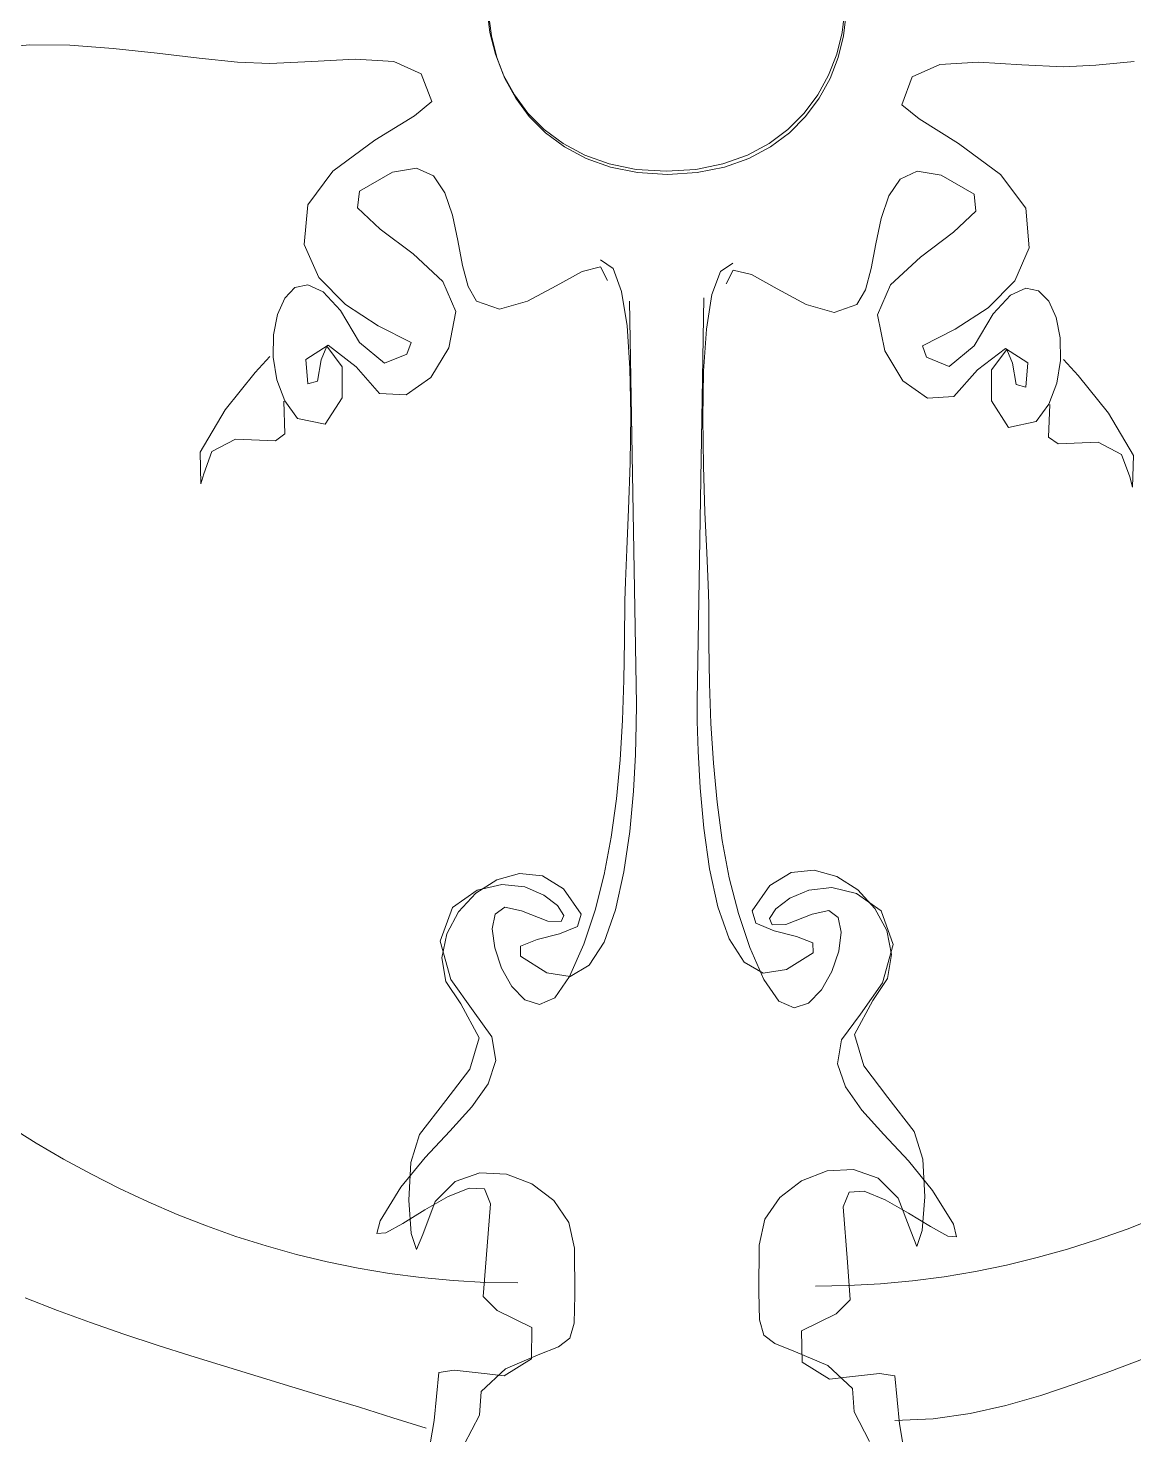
# Model space of a CAD drawing. Header units: centimetres. Extents: x -377343 to 693706, y 194584 to 813780.
# Drawn here: x 185119.74 to 185145.76, y 498796.2 to 498829.31 of the extents above; entities that cross this region are included whole.
import ezdxf

# ---------------------------------------------------------------- set-up
doc = ezdxf.new("R2010")
doc.units = ezdxf.units.CM
doc.layers.add('PIPA', color=11, linetype='Continuous')
doc.layers.add('TEXT', color=7, linetype='Continuous')

msp = doc.modelspace()

# ---------------------------------------------------------------- linework, layer by layer
at = {"layer": 'PIPA', "lineweight": 35, "extrusion": (0, 0.816497, 0.57735), "elevation": 193451.324}
msp.add_lwpolyline([(-421704.212, -325591.681), (-159560.265, -63447.734), (377343.333, -600351.331), (-158232.47, -1135927.133), (-693706.405, -600453.199), (-454216.825, -360963.619)], dxfattribs=at)
at = {"layer": 'TEXT', "color": 2, "linetype": 'Continuous', "lineweight": 13}
for p, q in [((185130.609, 498829.208), (185130.545, 498829.732)), ((185130.609, 498829.208), (185130.545, 498829.732)), ((185130.642, 498829.132), (185130.578, 498829.656)), ((185130.642, 498829.132), (185130.578, 498829.656)), ((185138.961, 498829.731), (185138.898, 498829.207)), ((185138.961, 498829.731), (185138.898, 498829.207)), ((185138.994, 498829.655), (185138.931, 498829.131)), ((185138.994, 498829.655), (185138.931, 498829.131)), ((185130.737, 498828.696), (185130.609, 498829.208)), ((185130.737, 498828.696), (185130.609, 498829.208)), ((185130.769, 498828.62), (185130.642, 498829.132)), ((185130.769, 498828.62), (185130.642, 498829.132)), ((185138.898, 498829.207), (185138.77, 498828.695)), ((185138.898, 498829.207), (185138.77, 498828.695)), ((185138.931, 498829.131), (185138.803, 498828.619)), ((185138.931, 498829.131), (185138.803, 498828.619)), ((185118.947, 498828.841), (185119.775, 498828.921)), ((185118.947, 498828.841), (185119.775, 498828.921)), ((185119.775, 498828.921), (185120.723, 498828.908)), ((185119.775, 498828.921), (185120.723, 498828.908)), ((185120.723, 498828.908), (185121.741, 498828.831)), ((185120.723, 498828.908), (185121.741, 498828.831)), ((185121.741, 498828.831), (185122.773, 498828.72)), ((185121.741, 498828.831), (185122.773, 498828.72)), ((185122.773, 498828.72), (185123.768, 498828.605)), ((185122.773, 498828.72), (185123.768, 498828.605)), ((185123.768, 498828.605), (185124.671, 498828.513)), ((185123.768, 498828.605), (185124.671, 498828.513)), ((185124.671, 498828.513), (185125.43, 498828.477)), ((185124.671, 498828.513), (185125.43, 498828.477)), ((185125.43, 498828.477), (185126.417, 498828.524)), ((185125.43, 498828.477), (185126.417, 498828.524)), ((185126.417, 498828.524), (185127.436, 498828.583)), ((185126.417, 498828.524), (185127.436, 498828.583)), ((185127.436, 498828.583), (185128.343, 498828.529)), ((185127.436, 498828.583), (185128.343, 498828.529)), ((185128.343, 498828.529), (185128.992, 498828.238)), ((185128.343, 498828.529), (185128.992, 498828.238)), ((185130.928, 498828.204), (185130.737, 498828.696)), ((185130.928, 498828.204), (185130.737, 498828.696)), ((185130.961, 498828.127), (185130.769, 498828.62)), ((185130.961, 498828.127), (185130.769, 498828.62)), ((185138.77, 498828.695), (185138.579, 498828.203)), ((185138.77, 498828.695), (185138.579, 498828.203)), ((185138.803, 498828.619), (185138.612, 498828.126)), ((185138.803, 498828.619), (185138.612, 498828.126)), ((185142.103, 498828.507), (185141.197, 498828.453)), ((185142.103, 498828.507), (185141.197, 498828.453)), ((185143.122, 498828.448), (185142.103, 498828.507)), ((185143.122, 498828.448), (185142.103, 498828.507)), ((185145.772, 498828.528), (185144.869, 498828.437)), ((185145.772, 498828.528), (185144.869, 498828.437)), ((185128.992, 498828.238), (185129.24, 498827.585)), ((185128.992, 498828.238), (185129.24, 498827.585)), ((185131.183, 498827.739), (185130.928, 498828.204)), ((185131.183, 498827.739), (185130.928, 498828.204)), ((185138.579, 498828.203), (185138.324, 498827.739)), ((185138.579, 498828.203), (185138.324, 498827.739)), ((185140.548, 498828.162), (185140.3, 498827.508)), ((185140.548, 498828.162), (185140.3, 498827.508)), ((185141.197, 498828.453), (185140.548, 498828.162)), ((185141.197, 498828.453), (185140.548, 498828.162)), ((185144.11, 498828.4), (185143.122, 498828.448)), ((185144.11, 498828.4), (185143.122, 498828.448)), ((185144.869, 498828.437), (185144.11, 498828.4)), ((185144.869, 498828.437), (185144.11, 498828.4)), ((185131.216, 498827.663), (185130.961, 498828.127)), ((185131.216, 498827.663), (185130.961, 498828.127)), ((185138.612, 498828.126), (185138.357, 498827.662)), ((185138.612, 498828.126), (185138.357, 498827.662)), ((185129.24, 498827.585), (185128.83, 498827.25)), ((185129.24, 498827.585), (185128.83, 498827.25)), ((185131.501, 498827.311), (185131.183, 498827.739)), ((185131.501, 498827.311), (185131.183, 498827.739)), ((185131.534, 498827.235), (185131.216, 498827.663)), ((185131.534, 498827.235), (185131.216, 498827.663)), ((185138.324, 498827.739), (185138.005, 498827.31)), ((185138.324, 498827.739), (185138.005, 498827.31)), ((185138.357, 498827.662), (185138.038, 498827.234)), ((185138.357, 498827.662), (185138.038, 498827.234)), ((185140.3, 498827.508), (185140.71, 498827.174)), ((185140.3, 498827.508), (185140.71, 498827.174)), ((185128.83, 498827.25), (185127.902, 498826.673)), ((185128.83, 498827.25), (185127.902, 498826.673)), ((185131.884, 498826.926), (185131.501, 498827.311)), ((185131.884, 498826.926), (185131.501, 498827.311)), ((185131.917, 498826.85), (185131.534, 498827.235)), ((185131.917, 498826.85), (185131.534, 498827.235)), ((185138.005, 498827.31), (185137.622, 498826.926)), ((185138.005, 498827.31), (185137.622, 498826.926)), ((185138.038, 498827.234), (185137.655, 498826.85)), ((185138.038, 498827.234), (185137.655, 498826.85)), ((185140.71, 498827.174), (185141.637, 498826.596)), ((185140.71, 498827.174), (185141.637, 498826.596)), ((185132.33, 498826.594), (185131.884, 498826.926)), ((185132.33, 498826.594), (185131.884, 498826.926)), ((185132.363, 498826.518), (185131.917, 498826.85)), ((185132.363, 498826.518), (185131.917, 498826.85)), ((185137.622, 498826.926), (185137.176, 498826.593)), ((185137.622, 498826.926), (185137.176, 498826.593)), ((185137.655, 498826.85), (185137.209, 498826.517)), ((185137.655, 498826.85), (185137.209, 498826.517)), ((185127.902, 498826.673), (185126.914, 498825.943)), ((185127.902, 498826.673), (185126.914, 498825.943)), ((185132.84, 498826.321), (185132.33, 498826.594)), ((185132.84, 498826.321), (185132.33, 498826.594)), ((185132.873, 498826.245), (185132.363, 498826.518)), ((185132.873, 498826.245), (185132.363, 498826.518)), ((185137.176, 498826.593), (185136.666, 498826.321)), ((185137.176, 498826.593), (185136.666, 498826.321)), ((185137.209, 498826.517), (185136.699, 498826.244)), ((185137.209, 498826.517), (185136.699, 498826.244)), ((185141.637, 498826.596), (185142.625, 498825.867)), ((185141.637, 498826.596), (185142.625, 498825.867)), ((185133.414, 498826.116), (185132.84, 498826.321)), ((185133.414, 498826.116), (185132.84, 498826.321)), ((185133.447, 498826.04), (185132.873, 498826.245)), ((185133.447, 498826.04), (185132.873, 498826.245)), ((185136.666, 498826.321), (185136.092, 498826.116)), ((185136.666, 498826.321), (185136.092, 498826.116)), ((185136.699, 498826.244), (185136.125, 498826.04)), ((185136.699, 498826.244), (185136.125, 498826.04)), ((185126.914, 498825.943), (185126.321, 498825.152)), ((185126.914, 498825.943), (185126.321, 498825.152)), ((185127.538, 498825.477), (185128.313, 498825.924)), ((185127.538, 498825.477), (185128.313, 498825.924)), ((185128.313, 498825.924), (185128.88, 498826.018)), ((185128.313, 498825.924), (185128.88, 498826.018)), ((185128.88, 498826.018), (185129.279, 498825.831)), ((185128.88, 498826.018), (185129.279, 498825.831)), ((185129.279, 498825.831), (185129.548, 498825.436)), ((185129.279, 498825.831), (185129.548, 498825.436)), ((185134.051, 498825.987), (185133.414, 498826.116)), ((185134.051, 498825.987), (185133.414, 498826.116)), ((185134.084, 498825.911), (185133.447, 498826.04)), ((185134.084, 498825.911), (185133.447, 498826.04)), ((185134.753, 498825.942), (185134.051, 498825.987)), ((185134.753, 498825.942), (185134.051, 498825.987)), ((185134.786, 498825.865), (185134.084, 498825.911)), ((185134.786, 498825.865), (185134.084, 498825.911)), ((185135.455, 498825.987), (185134.753, 498825.942)), ((185135.455, 498825.987), (185134.753, 498825.942)), ((185134.753, 498825.942), (185134.753, 498825.942)), ((185134.753, 498825.942), (185134.753, 498825.942)), ((185135.488, 498825.911), (185134.786, 498825.865)), ((185135.488, 498825.911), (185134.786, 498825.865)), ((185134.786, 498825.865), (185134.786, 498825.865)), ((185134.786, 498825.865), (185134.786, 498825.865)), ((185136.092, 498826.116), (185135.455, 498825.987)), ((185136.092, 498826.116), (185135.455, 498825.987)), ((185136.125, 498826.04), (185135.488, 498825.911)), ((185136.125, 498826.04), (185135.488, 498825.911)), ((185140.659, 498825.942), (185140.261, 498825.755)), ((185140.659, 498825.942), (185140.261, 498825.755)), ((185141.227, 498825.848), (185140.659, 498825.942)), ((185141.227, 498825.848), (185140.659, 498825.942)), ((185142.002, 498825.4), (185141.227, 498825.848)), ((185142.002, 498825.4), (185141.227, 498825.848)), ((185142.625, 498825.867), (185143.218, 498825.076)), ((185142.625, 498825.867), (185143.218, 498825.076)), ((185140.261, 498825.755), (185139.992, 498825.36)), ((185140.261, 498825.755), (185139.992, 498825.36)), ((185127.494, 498825.08), (185127.538, 498825.477)), ((185127.494, 498825.08), (185127.538, 498825.477)), ((185129.548, 498825.436), (185129.725, 498824.905)), ((185129.548, 498825.436), (185129.725, 498824.905)), ((185139.992, 498825.36), (185139.815, 498824.829)), ((185139.992, 498825.36), (185139.815, 498824.829)), ((185142.046, 498825.004), (185142.002, 498825.4)), ((185142.046, 498825.004), (185142.002, 498825.4)), ((185126.321, 498825.152), (185126.24, 498824.216)), ((185126.321, 498825.152), (185126.24, 498824.216)), ((185128.022, 498824.583), (185127.494, 498825.08)), ((185128.022, 498824.583), (185127.494, 498825.08)), ((185129.725, 498824.905), (185129.85, 498824.312)), ((185129.725, 498824.905), (185129.85, 498824.312)), ((185139.815, 498824.829), (185139.69, 498824.235)), ((185139.815, 498824.829), (185139.69, 498824.235)), ((185141.518, 498824.507), (185142.046, 498825.004)), ((185141.518, 498824.507), (185142.046, 498825.004)), ((185143.218, 498825.076), (185143.3, 498824.14)), ((185143.218, 498825.076), (185143.3, 498824.14)), ((185128.799, 498824), (185128.022, 498824.583)), ((185128.799, 498824), (185128.022, 498824.583)), ((185140.741, 498823.924), (185141.518, 498824.507)), ((185140.741, 498823.924), (185141.518, 498824.507)), ((185126.24, 498824.216), (185126.582, 498823.439)), ((185126.24, 498824.216), (185126.582, 498823.439)), ((185129.85, 498824.312), (185129.96, 498823.728)), ((185129.85, 498824.312), (185129.96, 498823.728)), ((185139.69, 498824.235), (185139.579, 498823.652)), ((185139.69, 498824.235), (185139.579, 498823.652)), ((185129.502, 498823.347), (185128.799, 498824)), ((185129.502, 498823.347), (185128.799, 498824)), ((185133.505, 498823.657), (185133.213, 498823.855)), ((185133.505, 498823.657), (185133.213, 498823.855)), ((185140.038, 498823.27), (185140.741, 498823.924)), ((185140.038, 498823.27), (185140.741, 498823.924)), ((185143.3, 498824.14), (185142.958, 498823.362)), ((185143.3, 498824.14), (185142.958, 498823.362)), ((185129.96, 498823.728), (185130.096, 498823.228)), ((185129.96, 498823.728), (185130.096, 498823.228)), ((185132.169, 498823.247), (185132.775, 498823.585)), ((185132.169, 498823.247), (185132.775, 498823.585)), ((185132.775, 498823.585), (185133.209, 498823.693)), ((185132.775, 498823.585), (185133.209, 498823.693)), ((185133.209, 498823.693), (185133.375, 498823.369)), ((185133.209, 498823.693), (185133.375, 498823.369)), ((185133.708, 498823.114), (185133.505, 498823.657)), ((185133.708, 498823.114), (185133.505, 498823.657)), ((185135.832, 498823.038), (185136.035, 498823.58)), ((185135.832, 498823.038), (185136.035, 498823.58)), ((185136.035, 498823.58), (185136.327, 498823.779)), ((185136.035, 498823.58), (185136.327, 498823.779)), ((185136.331, 498823.617), (185136.165, 498823.292)), ((185136.331, 498823.617), (185136.165, 498823.292)), ((185136.765, 498823.509), (185136.331, 498823.617)), ((185136.765, 498823.509), (185136.331, 498823.617)), ((185137.371, 498823.171), (185136.765, 498823.509)), ((185137.371, 498823.171), (185136.765, 498823.509)), ((185139.579, 498823.652), (185139.444, 498823.151)), ((185139.579, 498823.652), (185139.444, 498823.151)), ((185126.019, 498823.205), (185125.778, 498822.959)), ((185126.019, 498823.205), (185125.778, 498822.959)), ((185126.324, 498823.268), (185126.019, 498823.205)), ((185126.324, 498823.268), (185126.019, 498823.205)), ((185126.683, 498823.103), (185126.324, 498823.268)), ((185126.683, 498823.103), (185126.324, 498823.268)), ((185126.582, 498823.439), (185127.209, 498822.806)), ((185126.582, 498823.439), (185127.209, 498822.806)), ((185129.808, 498822.639), (185129.502, 498823.347)), ((185129.808, 498822.639), (185129.502, 498823.347)), ((185130.096, 498823.228), (185130.294, 498822.882)), ((185130.096, 498823.228), (185130.294, 498822.882)), ((185131.489, 498822.882), (185132.169, 498823.247)), ((185131.489, 498822.882), (185132.169, 498823.247)), ((185138.05, 498822.806), (185137.371, 498823.171)), ((185138.05, 498822.806), (185137.371, 498823.171)), ((185139.732, 498822.563), (185140.038, 498823.27)), ((185139.732, 498822.563), (185140.038, 498823.27)), ((185142.958, 498823.362), (185142.331, 498822.729)), ((185142.958, 498823.362), (185142.331, 498822.729)), ((185142.856, 498823.026), (185143.216, 498823.192)), ((185142.856, 498823.026), (185143.216, 498823.192)), ((185143.216, 498823.192), (185143.52, 498823.129)), ((185143.216, 498823.192), (185143.52, 498823.129)), ((185125.778, 498822.959), (185125.607, 498822.574)), ((185125.778, 498822.959), (185125.607, 498822.574)), ((185127.091, 498822.665), (185126.683, 498823.103)), ((185127.091, 498822.665), (185126.683, 498823.103)), ((185130.294, 498822.882), (185130.832, 498822.693)), ((185130.294, 498822.882), (185130.832, 498822.693)), ((185130.832, 498822.693), (185131.489, 498822.882)), ((185130.832, 498822.693), (185131.489, 498822.882)), ((185133.836, 498822.305), (185133.708, 498823.114)), ((185133.836, 498822.305), (185133.708, 498823.114)), ((185133.895, 498822.887), (185134.057, 498813.401)), ((185133.895, 498822.887), (185134.057, 498813.401)), ((185135.645, 498822.963), (185135.483, 498813.477)), ((185135.645, 498822.963), (185135.483, 498813.477)), ((185135.704, 498822.229), (185135.832, 498823.038)), ((185135.704, 498822.229), (185135.832, 498823.038)), ((185139.444, 498823.151), (185139.246, 498822.806)), ((185139.444, 498823.151), (185139.246, 498822.806)), ((185142.449, 498822.588), (185142.856, 498823.026)), ((185142.449, 498822.588), (185142.856, 498823.026)), ((185143.52, 498823.129), (185143.762, 498822.883)), ((185143.52, 498823.129), (185143.762, 498822.883)), ((185143.762, 498822.883), (185143.933, 498822.498)), ((185143.762, 498822.883), (185143.933, 498822.498)), ((185125.607, 498822.574), (185125.514, 498822.094)), ((185125.607, 498822.574), (185125.514, 498822.094)), ((185127.538, 498821.909), (185127.091, 498822.665)), ((185127.538, 498821.909), (185127.091, 498822.665)), ((185127.209, 498822.806), (185127.979, 498822.301)), ((185127.209, 498822.806), (185127.979, 498822.301)), ((185129.641, 498821.788), (185129.808, 498822.639)), ((185129.641, 498821.788), (185129.808, 498822.639)), ((185138.708, 498822.617), (185138.05, 498822.806)), ((185138.708, 498822.617), (185138.05, 498822.806)), ((185139.246, 498822.806), (185138.708, 498822.617)), ((185139.246, 498822.806), (185138.708, 498822.617)), ((185139.899, 498821.712), (185139.732, 498822.563)), ((185139.899, 498821.712), (185139.732, 498822.563)), ((185142.331, 498822.729), (185141.56, 498822.225)), ((185142.331, 498822.729), (185141.56, 498822.225)), ((185142.002, 498821.833), (185142.449, 498822.588)), ((185142.002, 498821.833), (185142.449, 498822.588)), ((185127.979, 498822.301), (185128.754, 498821.909)), ((185127.979, 498822.301), (185128.754, 498821.909)), ((185133.903, 498821.31), (185133.836, 498822.305)), ((185133.903, 498821.31), (185133.836, 498822.305)), ((185135.637, 498821.234), (185135.704, 498822.229)), ((185135.637, 498821.234), (185135.704, 498822.229)), ((185141.56, 498822.225), (185140.786, 498821.833)), ((185141.56, 498822.225), (185140.786, 498821.833)), ((185143.933, 498822.498), (185144.026, 498822.018)), ((185143.933, 498822.498), (185144.026, 498822.018)), ((185125.514, 498822.094), (185125.507, 498821.565)), ((185125.514, 498822.094), (185125.507, 498821.565)), ((185126.273, 498821.51), (185126.802, 498821.849)), ((185126.273, 498821.51), (185126.802, 498821.849)), ((185126.802, 498821.849), (185127.457, 498821.342)), ((185126.802, 498821.849), (185127.457, 498821.342)), ((185128.123, 498821.423), (185127.538, 498821.909)), ((185128.123, 498821.423), (185127.538, 498821.909)), ((185128.754, 498821.909), (185128.655, 498821.639)), ((185128.754, 498821.909), (185128.655, 498821.639)), ((185144.026, 498822.018), (185144.033, 498821.489)), ((185144.026, 498822.018), (185144.033, 498821.489)), ((185125.43, 498821.585), (185125.085, 498821.208)), ((185125.43, 498821.585), (185125.085, 498821.208)), ((185125.507, 498821.565), (185125.594, 498821.031)), ((185125.507, 498821.565), (185125.594, 498821.031)), ((185126.766, 498821.826), (185126.636, 498821.504)), ((185126.766, 498821.826), (185126.636, 498821.504)), ((185127.132, 498821.342), (185126.766, 498821.826)), ((185127.132, 498821.342), (185126.766, 498821.826)), ((185128.655, 498821.639), (185128.123, 498821.423)), ((185128.655, 498821.639), (185128.123, 498821.423)), ((185129.214, 498821.085), (185129.641, 498821.788)), ((185129.214, 498821.085), (185129.641, 498821.788)), ((185140.326, 498821.009), (185139.899, 498821.712)), ((185140.326, 498821.009), (185139.899, 498821.712)), ((185140.786, 498821.833), (185140.885, 498821.563)), ((185140.786, 498821.833), (185140.885, 498821.563)), ((185140.885, 498821.563), (185141.417, 498821.347)), ((185140.885, 498821.563), (185141.417, 498821.347)), ((185141.417, 498821.347), (185142.002, 498821.833)), ((185141.417, 498821.347), (185142.002, 498821.833)), ((185142.738, 498821.773), (185142.083, 498821.266)), ((185142.738, 498821.773), (185142.083, 498821.266)), ((185142.408, 498821.266), (185142.774, 498821.749)), ((185142.408, 498821.266), (185142.774, 498821.749)), ((185143.266, 498821.434), (185142.738, 498821.773)), ((185143.266, 498821.434), (185142.738, 498821.773)), ((185142.774, 498821.749), (185142.904, 498821.428)), ((185142.774, 498821.749), (185142.904, 498821.428)), ((185125.085, 498821.208), (185124.376, 498820.328)), ((185125.085, 498821.208), (185124.376, 498820.328)), ((185126.321, 498820.936), (185126.273, 498821.51)), ((185126.321, 498820.936), (185126.273, 498821.51)), ((185126.636, 498821.504), (185126.551, 498821)), ((185126.636, 498821.504), (185126.551, 498821)), ((185127.129, 498820.612), (185127.132, 498821.342)), ((185127.129, 498820.612), (185127.132, 498821.342)), ((185127.457, 498821.342), (185128.012, 498820.714)), ((185127.457, 498821.342), (185128.012, 498820.714)), ((185133.922, 498820.207), (185133.903, 498821.31)), ((185133.922, 498820.207), (185133.903, 498821.31)), ((185135.617, 498820.13), (185135.637, 498821.234)), ((185135.617, 498820.13), (185135.637, 498821.234)), ((185142.083, 498821.266), (185141.527, 498820.638)), ((185142.083, 498821.266), (185141.527, 498820.638)), ((185142.411, 498820.536), (185142.408, 498821.266)), ((185142.411, 498820.536), (185142.408, 498821.266)), ((185142.904, 498821.428), (185142.989, 498820.923)), ((185142.904, 498821.428), (185142.989, 498820.923)), ((185143.218, 498820.86), (185143.266, 498821.434)), ((185143.218, 498820.86), (185143.266, 498821.434)), ((185144.033, 498821.489), (185143.946, 498820.955)), ((185144.033, 498821.489), (185143.946, 498820.955)), ((185144.11, 498821.509), (185144.455, 498821.131)), ((185144.11, 498821.509), (185144.455, 498821.131)), ((185125.594, 498821.031), (185125.781, 498820.536)), ((185125.594, 498821.031), (185125.781, 498820.536)), ((185126.551, 498821), (185126.321, 498820.936)), ((185126.551, 498821), (185126.321, 498820.936)), ((185128.634, 498820.678), (185129.214, 498821.085)), ((185128.634, 498820.678), (185129.214, 498821.085)), ((185140.905, 498820.601), (185140.326, 498821.009)), ((185140.905, 498820.601), (185140.326, 498821.009)), ((185142.989, 498820.923), (185143.218, 498820.86)), ((185142.989, 498820.923), (185143.218, 498820.86)), ((185143.946, 498820.955), (185143.758, 498820.46)), ((185143.946, 498820.955), (185143.758, 498820.46)), ((185144.455, 498821.131), (185145.164, 498820.252)), ((185144.455, 498821.131), (185145.164, 498820.252)), ((185125.784, 498819.759), (185125.754, 498820.531)), ((185125.784, 498819.759), (185125.754, 498820.531)), ((185125.781, 498820.536), (185126.078, 498820.126)), ((185125.781, 498820.536), (185126.078, 498820.126)), ((185126.73, 498819.991), (185127.129, 498820.612)), ((185126.73, 498819.991), (185127.129, 498820.612)), ((185128.012, 498820.714), (185128.634, 498820.678)), ((185128.012, 498820.714), (185128.634, 498820.678)), ((185141.527, 498820.638), (185140.905, 498820.601)), ((185141.527, 498820.638), (185140.905, 498820.601)), ((185142.81, 498819.914), (185142.411, 498820.536)), ((185142.81, 498819.914), (185142.411, 498820.536)), ((185124.376, 498820.328), (185123.788, 498819.328)), ((185124.376, 498820.328), (185123.788, 498819.328)), ((185133.908, 498819.074), (185133.922, 498820.207)), ((185133.908, 498819.074), (185133.922, 498820.207)), ((185143.758, 498820.46), (185143.462, 498820.049)), ((185143.758, 498820.46), (185143.462, 498820.049)), ((185143.756, 498819.683), (185143.786, 498820.455)), ((185143.756, 498819.683), (185143.786, 498820.455)), ((185145.164, 498820.252), (185145.752, 498819.251)), ((185145.164, 498820.252), (185145.752, 498819.251)), ((185126.078, 498820.126), (185126.73, 498819.991)), ((185126.078, 498820.126), (185126.73, 498819.991)), ((185135.632, 498818.998), (185135.617, 498820.13)), ((185135.632, 498818.998), (185135.617, 498820.13)), ((185143.462, 498820.049), (185142.81, 498819.914)), ((185143.462, 498820.049), (185142.81, 498819.914)), ((185124.066, 498819.348), (185124.619, 498819.639)), ((185124.066, 498819.348), (185124.619, 498819.639)), ((185124.619, 498819.639), (185125.562, 498819.6)), ((185124.619, 498819.639), (185125.562, 498819.6)), ((185125.562, 498819.6), (185125.784, 498819.759)), ((185125.562, 498819.6), (185125.784, 498819.759)), ((185143.978, 498819.524), (185143.756, 498819.683)), ((185143.978, 498819.524), (185143.756, 498819.683)), ((185144.921, 498819.563), (185143.978, 498819.524)), ((185144.921, 498819.563), (185143.978, 498819.524)), ((185145.473, 498819.272), (185144.921, 498819.563)), ((185145.473, 498819.272), (185144.921, 498819.563)), ((185123.788, 498819.328), (185123.808, 498818.585)), ((185123.788, 498819.328), (185123.808, 498818.585)), ((185123.874, 498818.823), (185124.066, 498819.348)), ((185123.874, 498818.823), (185124.066, 498819.348)), ((185145.666, 498818.746), (185145.473, 498819.272)), ((185145.666, 498818.746), (185145.473, 498819.272)), ((185145.752, 498819.251), (185145.732, 498818.509)), ((185145.752, 498819.251), (185145.732, 498818.509)), ((185133.872, 498817.991), (185133.908, 498819.074)), ((185133.872, 498817.991), (185133.908, 498819.074)), ((185135.667, 498817.915), (185135.632, 498818.998)), ((185135.667, 498817.915), (185135.632, 498818.998)), ((185123.808, 498818.585), (185123.874, 498818.823)), ((185123.808, 498818.585), (185123.874, 498818.823)), ((185145.732, 498818.509), (185145.666, 498818.746)), ((185145.732, 498818.509), (185145.666, 498818.746)), ((185133.83, 498817.037), (185133.872, 498817.991)), ((185133.83, 498817.037), (185133.872, 498817.991)), ((185135.709, 498816.961), (185135.667, 498817.915)), ((185135.709, 498816.961), (185135.667, 498817.915)), ((185133.795, 498816.29), (185133.83, 498817.037)), ((185133.795, 498816.29), (185133.83, 498817.037)), ((185135.745, 498816.213), (185135.709, 498816.961)), ((185135.745, 498816.213), (185135.709, 498816.961)), ((185133.781, 498815.829), (185133.795, 498816.29)), ((185133.781, 498815.829), (185133.795, 498816.29)), ((185135.759, 498815.752), (185135.745, 498816.213)), ((185135.759, 498815.752), (185135.745, 498816.213)), ((185133.777, 498814.898), (185133.781, 498815.829)), ((185133.777, 498814.898), (185133.781, 498815.829)), ((185135.763, 498814.822), (185135.759, 498815.752)), ((185135.763, 498814.822), (185135.759, 498815.752)), ((185133.762, 498813.96), (185133.777, 498814.898)), ((185133.762, 498813.96), (185133.777, 498814.898)), ((185135.777, 498813.884), (185135.763, 498814.822)), ((185135.777, 498813.884), (185135.763, 498814.822)), ((185133.73, 498813.021), (185133.762, 498813.96)), ((185133.73, 498813.021), (185133.762, 498813.96)), ((185135.81, 498812.945), (185135.777, 498813.884)), ((185135.81, 498812.945), (185135.777, 498813.884)), ((185134.057, 498813.401), (185134.052, 498812.922)), ((185134.057, 498813.401), (185134.052, 498812.922)), ((185135.483, 498813.477), (185135.487, 498812.998)), ((185135.483, 498813.477), (185135.487, 498812.998)), ((185133.674, 498812.087), (185133.73, 498813.021)), ((185133.674, 498812.087), (185133.73, 498813.021)), ((185134.052, 498812.922), (185134.032, 498812.214)), ((185134.052, 498812.922), (185134.032, 498812.214)), ((185135.487, 498812.998), (185135.508, 498812.291)), ((185135.487, 498812.998), (185135.508, 498812.291)), ((185135.866, 498812.011), (185135.81, 498812.945)), ((185135.866, 498812.011), (185135.81, 498812.945)), ((185135.508, 498812.291), (185135.555, 498811.427)), ((185135.508, 498812.291), (185135.555, 498811.427)), ((185133.588, 498811.167), (185133.674, 498812.087)), ((185133.588, 498811.167), (185133.674, 498812.087)), ((185134.032, 498812.214), (185133.984, 498811.351)), ((185134.032, 498812.214), (185133.984, 498811.351)), ((185135.952, 498811.09), (185135.866, 498812.011)), ((185135.952, 498811.09), (185135.866, 498812.011)), ((185133.984, 498811.351), (185133.898, 498810.405)), ((185133.984, 498811.351), (185133.898, 498810.405)), ((185135.555, 498811.427), (185135.641, 498810.481)), ((185135.555, 498811.427), (185135.641, 498810.481)), ((185133.465, 498810.266), (185133.588, 498811.167)), ((185133.465, 498810.266), (185133.588, 498811.167)), ((185136.075, 498810.189), (185135.952, 498811.09)), ((185136.075, 498810.189), (185135.952, 498811.09)), ((185133.3, 498809.391), (185133.465, 498810.266)), ((185133.3, 498809.391), (185133.465, 498810.266)), ((185133.898, 498810.405), (185133.763, 498809.449)), ((185133.898, 498810.405), (185133.763, 498809.449)), ((185135.641, 498810.481), (185135.777, 498809.525)), ((185135.641, 498810.481), (185135.777, 498809.525)), ((185136.24, 498809.314), (185136.075, 498810.189)), ((185136.24, 498809.314), (185136.075, 498810.189)), ((185130.768, 498809.266), (185130.276, 498808.952)), ((185130.768, 498809.266), (185130.276, 498808.952)), ((185131.304, 498809.415), (185130.768, 498809.266)), ((185131.304, 498809.415), (185130.768, 498809.266)), ((185131.842, 498809.357), (185131.304, 498809.415)), ((185131.842, 498809.357), (185131.304, 498809.415)), ((185132.341, 498809.051), (185131.842, 498809.357)), ((185132.341, 498809.051), (185131.842, 498809.357)), ((185133.085, 498808.549), (185133.3, 498809.391)), ((185133.085, 498808.549), (185133.3, 498809.391)), ((185133.763, 498809.449), (185133.566, 498808.556)), ((185133.763, 498809.449), (185133.566, 498808.556)), ((185135.777, 498809.525), (185135.973, 498808.632)), ((185135.777, 498809.525), (185135.973, 498808.632)), ((185136.455, 498808.472), (185136.24, 498809.314)), ((185136.455, 498808.472), (185136.24, 498809.314)), ((185137.199, 498809.127), (185137.698, 498809.433)), ((185137.199, 498809.127), (185137.698, 498809.433)), ((185137.698, 498809.433), (185138.236, 498809.491)), ((185137.698, 498809.433), (185138.236, 498809.491)), ((185138.236, 498809.491), (185138.772, 498809.343)), ((185138.236, 498809.491), (185138.772, 498809.343)), ((185138.772, 498809.343), (185139.263, 498809.028)), ((185138.772, 498809.343), (185139.263, 498809.028)), ((185129.727, 498808.613), (185130.308, 498809.021)), ((185129.727, 498808.613), (185130.308, 498809.021)), ((185130.276, 498808.952), (185129.87, 498808.514)), ((185130.276, 498808.952), (185129.87, 498808.514)), ((185130.308, 498809.021), (185130.889, 498809.158)), ((185130.308, 498809.021), (185130.889, 498809.158)), ((185130.889, 498809.158), (185131.426, 498809.096)), ((185130.889, 498809.158), (185131.426, 498809.096)), ((185131.426, 498809.096), (185131.878, 498808.906)), ((185131.426, 498809.096), (185131.878, 498808.906)), ((185132.759, 498808.455), (185132.341, 498809.051)), ((185132.759, 498808.455), (185132.341, 498809.051)), ((185136.78, 498808.532), (185137.199, 498809.127)), ((185136.78, 498808.532), (185137.199, 498809.127)), ((185138.114, 498809.02), (185137.662, 498808.83)), ((185138.114, 498809.02), (185137.662, 498808.83)), ((185138.651, 498809.082), (185138.114, 498809.02)), ((185138.651, 498809.082), (185138.114, 498809.02)), ((185139.232, 498808.945), (185138.651, 498809.082)), ((185139.232, 498808.945), (185138.651, 498809.082)), ((185139.813, 498808.537), (185139.232, 498808.945)), ((185139.813, 498808.537), (185139.232, 498808.945)), ((185139.263, 498809.028), (185139.67, 498808.59)), ((185139.263, 498809.028), (185139.67, 498808.59)), ((185129.438, 498807.82), (185129.727, 498808.613)), ((185129.438, 498807.82), (185129.727, 498808.613)), ((185130.955, 498808.622), (185130.735, 498808.457)), ((185130.955, 498808.622), (185130.735, 498808.457)), ((185131.348, 498808.532), (185130.955, 498808.622)), ((185131.348, 498808.532), (185130.955, 498808.622)), ((185131.878, 498808.906), (185132.2, 498808.659)), ((185131.878, 498808.906), (185132.2, 498808.659)), ((185132.2, 498808.659), (185132.351, 498808.427)), ((185132.2, 498808.659), (185132.351, 498808.427)), ((185135.973, 498808.632), (185136.242, 498807.876)), ((185135.973, 498808.632), (185136.242, 498807.876)), ((185137.662, 498808.83), (185137.34, 498808.583)), ((185137.662, 498808.83), (185137.34, 498808.583)), ((185129.87, 498808.514), (185129.59, 498807.993)), ((185129.87, 498808.514), (185129.59, 498807.993)), ((185130.735, 498808.457), (185130.664, 498808.112)), ((185130.735, 498808.457), (185130.664, 498808.112)), ((185131.968, 498808.292), (185131.348, 498808.532)), ((185131.968, 498808.292), (185131.348, 498808.532)), ((185132.288, 498808.28), (185131.968, 498808.292)), ((185132.288, 498808.28), (185131.968, 498808.292)), ((185132.351, 498808.427), (185132.288, 498808.28)), ((185132.351, 498808.427), (185132.288, 498808.28)), ((185132.671, 498808.168), (185132.759, 498808.455)), ((185132.671, 498808.168), (185132.759, 498808.455)), ((185132.815, 498807.747), (185133.085, 498808.549)), ((185132.815, 498807.747), (185133.085, 498808.549)), ((185133.566, 498808.556), (185133.298, 498807.8)), ((185133.566, 498808.556), (185133.298, 498807.8)), ((185136.725, 498807.67), (185136.455, 498808.472)), ((185136.725, 498807.67), (185136.455, 498808.472)), ((185136.869, 498808.244), (185136.78, 498808.532)), ((185136.869, 498808.244), (185136.78, 498808.532)), ((185137.34, 498808.583), (185137.189, 498808.35)), ((185137.34, 498808.583), (185137.189, 498808.35)), ((185137.189, 498808.35), (185137.252, 498808.204)), ((185137.189, 498808.35), (185137.252, 498808.204)), ((185137.572, 498808.215), (185138.192, 498808.455)), ((185137.572, 498808.215), (185138.192, 498808.455)), ((185138.192, 498808.455), (185138.584, 498808.546)), ((185138.192, 498808.455), (185138.584, 498808.546)), ((185138.584, 498808.546), (185138.805, 498808.381)), ((185138.584, 498808.546), (185138.805, 498808.381)), ((185138.805, 498808.381), (185138.876, 498808.036)), ((185138.805, 498808.381), (185138.876, 498808.036)), ((185139.67, 498808.59), (185139.95, 498808.069)), ((185139.67, 498808.59), (185139.95, 498808.069)), ((185140.101, 498807.744), (185139.813, 498808.537)), ((185140.101, 498807.744), (185139.813, 498808.537)), ((185129.59, 498807.993), (185129.477, 498807.431)), ((185129.59, 498807.993), (185129.477, 498807.431)), ((185130.664, 498808.112), (185130.72, 498807.663)), ((185130.664, 498808.112), (185130.72, 498807.663)), ((185131.716, 498807.858), (185132.243, 498807.99)), ((185131.716, 498807.858), (185132.243, 498807.99)), ((185132.243, 498807.99), (185132.671, 498808.168)), ((185132.243, 498807.99), (185132.671, 498808.168)), ((185137.297, 498808.066), (185136.869, 498808.244)), ((185137.297, 498808.066), (185136.869, 498808.244)), ((185137.252, 498808.204), (185137.572, 498808.215)), ((185137.252, 498808.204), (185137.572, 498808.215)), ((185137.824, 498807.934), (185137.297, 498808.066)), ((185137.824, 498807.934), (185137.297, 498808.066)), ((185138.876, 498808.036), (185138.819, 498807.586)), ((185138.876, 498808.036), (185138.819, 498807.586)), ((185139.95, 498808.069), (185140.062, 498807.507)), ((185139.95, 498808.069), (185140.062, 498807.507)), ((185129.691, 498806.919), (185129.438, 498807.82)), ((185129.691, 498806.919), (185129.438, 498807.82)), ((185130.72, 498807.663), (185130.882, 498807.184)), ((185130.72, 498807.663), (185130.882, 498807.184)), ((185131.327, 498807.466), (185131.33, 498807.705)), ((185131.327, 498807.466), (185131.33, 498807.705)), ((185131.33, 498807.705), (185131.716, 498807.858)), ((185131.33, 498807.705), (185131.716, 498807.858)), ((185132.483, 498806.991), (185132.815, 498807.747)), ((185132.483, 498806.991), (185132.815, 498807.747)), ((185133.298, 498807.8), (185132.946, 498807.252)), ((185133.298, 498807.8), (185132.946, 498807.252)), ((185136.242, 498807.876), (185136.594, 498807.329)), ((185136.242, 498807.876), (185136.594, 498807.329)), ((185137.057, 498806.915), (185136.725, 498807.67)), ((185137.057, 498806.915), (185136.725, 498807.67)), ((185138.21, 498807.781), (185137.824, 498807.934)), ((185138.21, 498807.781), (185137.824, 498807.934)), ((185138.212, 498807.543), (185138.21, 498807.781)), ((185138.212, 498807.543), (185138.21, 498807.781)), ((185139.849, 498806.843), (185140.101, 498807.744)), ((185139.849, 498806.843), (185140.101, 498807.744)), ((185129.477, 498807.431), (185129.574, 498806.868)), ((185129.477, 498807.431), (185129.574, 498806.868)), ((185131.949, 498807.077), (185131.327, 498807.466)), ((185131.949, 498807.077), (185131.327, 498807.466)), ((185136.594, 498807.329), (185137.04, 498807.064)), ((185136.594, 498807.329), (185137.04, 498807.064)), ((185137.591, 498807.153), (185138.212, 498807.543)), ((185137.591, 498807.153), (185138.212, 498807.543)), ((185138.819, 498807.586), (185138.658, 498807.108)), ((185138.819, 498807.586), (185138.658, 498807.108)), ((185140.062, 498807.507), (185139.965, 498806.945)), ((185140.062, 498807.507), (185139.965, 498806.945)), ((185130.882, 498807.184), (185131.126, 498806.751)), ((185130.882, 498807.184), (185131.126, 498806.751)), ((185132.5, 498806.987), (185131.949, 498807.077)), ((185132.5, 498806.987), (185131.949, 498807.077)), ((185132.132, 498806.485), (185132.483, 498806.991)), ((185132.132, 498806.485), (185132.483, 498806.991)), ((185132.946, 498807.252), (185132.5, 498806.987)), ((185132.946, 498807.252), (185132.5, 498806.987)), ((185137.04, 498807.064), (185137.591, 498807.153)), ((185137.04, 498807.064), (185137.591, 498807.153)), ((185138.658, 498807.108), (185138.413, 498806.675)), ((185138.658, 498807.108), (185138.413, 498806.675)), ((185129.574, 498806.868), (185129.922, 498806.347)), ((185129.574, 498806.868), (185129.922, 498806.347)), ((185130.213, 498806.181), (185129.691, 498806.919)), ((185130.213, 498806.181), (185129.691, 498806.919)), ((185131.126, 498806.751), (185131.431, 498806.44)), ((185131.126, 498806.751), (185131.431, 498806.44)), ((185137.408, 498806.409), (185137.057, 498806.915)), ((185137.408, 498806.409), (185137.057, 498806.915)), ((185138.413, 498806.675), (185138.109, 498806.364)), ((185138.413, 498806.675), (185138.109, 498806.364)), ((185139.327, 498806.104), (185139.849, 498806.843)), ((185139.327, 498806.104), (185139.849, 498806.843)), ((185139.965, 498806.945), (185139.618, 498806.424)), ((185139.965, 498806.945), (185139.618, 498806.424)), ((185129.922, 498806.347), (185130.351, 498805.547)), ((185129.922, 498806.347), (185130.351, 498805.547)), ((185131.431, 498806.44), (185131.774, 498806.327)), ((185131.431, 498806.44), (185131.774, 498806.327)), ((185131.774, 498806.327), (185132.132, 498806.485)), ((185131.774, 498806.327), (185132.132, 498806.485)), ((185137.766, 498806.25), (185137.408, 498806.409)), ((185137.766, 498806.25), (185137.408, 498806.409)), ((185138.109, 498806.364), (185137.766, 498806.25)), ((185138.109, 498806.364), (185137.766, 498806.25)), ((185139.618, 498806.424), (185139.189, 498805.623)), ((185139.618, 498806.424), (185139.189, 498805.623)), ((185130.654, 498805.572), (185130.213, 498806.181)), ((185130.654, 498805.572), (185130.213, 498806.181)), ((185138.885, 498805.496), (185139.327, 498806.104)), ((185138.885, 498805.496), (185139.327, 498806.104)), ((185139.189, 498805.623), (185139.405, 498804.883)), ((185139.189, 498805.623), (185139.405, 498804.883)), ((185130.351, 498805.547), (185130.135, 498804.807)), ((185130.351, 498805.547), (185130.135, 498804.807)), ((185130.749, 498805.009), (185130.654, 498805.572)), ((185130.749, 498805.009), (185130.654, 498805.572)), ((185138.791, 498804.932), (185138.885, 498805.496)), ((185138.791, 498804.932), (185138.885, 498805.496)), ((185130.568, 498804.466), (185130.749, 498805.009)), ((185130.568, 498804.466), (185130.749, 498805.009)), ((185130.135, 498804.807), (185129.568, 498804.067)), ((185130.135, 498804.807), (185129.568, 498804.067)), ((185138.972, 498804.39), (185138.791, 498804.932)), ((185138.972, 498804.39), (185138.791, 498804.932)), ((185139.405, 498804.883), (185139.971, 498804.144)), ((185139.405, 498804.883), (185139.971, 498804.144)), ((185130.183, 498803.921), (185130.568, 498804.466)), ((185130.183, 498803.921), (185130.568, 498804.466)), ((185139.357, 498803.844), (185138.972, 498804.39)), ((185139.357, 498803.844), (185138.972, 498804.39)), ((185129.568, 498804.067), (185128.949, 498803.267)), ((185129.568, 498804.067), (185128.949, 498803.267)), ((185139.971, 498804.144), (185140.591, 498803.343)), ((185139.971, 498804.144), (185140.591, 498803.343)), ((185129.664, 498803.348), (185130.183, 498803.921)), ((185129.664, 498803.348), (185130.183, 498803.921)), ((185139.875, 498803.272), (185139.357, 498803.844)), ((185139.875, 498803.272), (185139.357, 498803.844)), ((185119.297, 498803.463), (185119.931, 498803.067)), ((185119.297, 498803.463), (185119.931, 498803.067)), ((185129.084, 498802.726), (185129.664, 498803.348)), ((185129.084, 498802.726), (185129.664, 498803.348)), ((185140.591, 498803.343), (185140.793, 498802.686)), ((185140.591, 498803.343), (185140.793, 498802.686)), ((185119.931, 498803.067), (185120.575, 498802.69)), ((185119.931, 498803.067), (185120.575, 498802.69)), ((185128.949, 498803.267), (185128.747, 498802.61)), ((185128.949, 498803.267), (185128.747, 498802.61)), ((185140.455, 498802.65), (185139.875, 498803.272)), ((185140.455, 498802.65), (185139.875, 498803.272)), ((185120.575, 498802.69), (185121.229, 498802.333)), ((185120.575, 498802.69), (185121.229, 498802.333)), ((185128.514, 498802.029), (185129.084, 498802.726)), ((185128.514, 498802.029), (185129.084, 498802.726)), ((185141.026, 498801.953), (185140.455, 498802.65)), ((185141.026, 498801.953), (185140.455, 498802.65)), ((185140.793, 498802.686), (185140.843, 498801.803)), ((185140.793, 498802.686), (185140.843, 498801.803)), ((185121.229, 498802.333), (185121.892, 498801.997)), ((185121.229, 498802.333), (185121.892, 498801.997)), ((185128.747, 498802.61), (185128.697, 498801.727)), ((185128.747, 498802.61), (185128.697, 498801.727)), ((185129.793, 498802.164), (185130.372, 498802.366)), ((185129.793, 498802.164), (185130.372, 498802.366)), ((185130.372, 498802.366), (185130.996, 498802.334)), ((185130.372, 498802.366), (185130.996, 498802.334)), ((185130.996, 498802.334), (185131.597, 498802.105)), ((185130.996, 498802.334), (185131.597, 498802.105)), ((185138.544, 498802.411), (185137.943, 498802.181)), ((185138.544, 498802.411), (185137.943, 498802.181)), ((185139.167, 498802.443), (185138.544, 498802.411)), ((185139.167, 498802.443), (185138.544, 498802.411)), ((185139.747, 498802.241), (185139.167, 498802.443)), ((185139.747, 498802.241), (185139.167, 498802.443)), ((185121.892, 498801.997), (185122.564, 498801.682)), ((185121.892, 498801.997), (185122.564, 498801.682)), ((185128.024, 498801.235), (185128.514, 498802.029)), ((185128.024, 498801.235), (185128.514, 498802.029)), ((185129.323, 498801.693), (185129.793, 498802.164)), ((185129.323, 498801.693), (185129.793, 498802.164)), ((185130.122, 498802.01), (185129.627, 498801.811)), ((185130.122, 498802.01), (185129.627, 498801.811)), ((185130.48, 498801.989), (185130.122, 498802.01)), ((185130.48, 498801.989), (185130.122, 498802.01)), ((185130.619, 498801.64), (185130.48, 498801.989)), ((185130.619, 498801.64), (185130.48, 498801.989)), ((185131.597, 498802.105), (185132.108, 498801.713)), ((185131.597, 498802.105), (185132.108, 498801.713)), ((185137.943, 498802.181), (185137.432, 498801.79)), ((185137.943, 498802.181), (185137.432, 498801.79)), ((185140.217, 498801.769), (185139.747, 498802.241)), ((185140.217, 498801.769), (185139.747, 498802.241)), ((185122.564, 498801.682), (185123.244, 498801.389)), ((185122.564, 498801.682), (185123.244, 498801.389)), ((185128.697, 498801.727), (185128.756, 498800.937)), ((185128.697, 498801.727), (185128.756, 498800.937)), ((185129.03, 498800.915), (185129.323, 498801.693)), ((185129.03, 498800.915), (185129.323, 498801.693)), ((185129.627, 498801.811), (185129.078, 498801.498)), ((185129.627, 498801.811), (185129.078, 498801.498)), ((185132.108, 498801.713), (185132.464, 498801.197)), ((185132.108, 498801.713), (185132.464, 498801.197)), ((185137.432, 498801.79), (185137.076, 498801.273)), ((185137.432, 498801.79), (185137.076, 498801.273)), ((185138.921, 498801.564), (185139.059, 498801.912)), ((185138.921, 498801.564), (185139.059, 498801.912)), ((185139.059, 498801.912), (185139.418, 498801.934)), ((185139.059, 498801.912), (185139.418, 498801.934)), ((185139.418, 498801.934), (185139.913, 498801.735)), ((185139.418, 498801.934), (185139.913, 498801.735)), ((185139.913, 498801.735), (185140.462, 498801.422)), ((185139.913, 498801.735), (185140.462, 498801.422)), ((185140.51, 498800.992), (185140.217, 498801.769)), ((185140.51, 498800.992), (185140.217, 498801.769)), ((185140.843, 498801.803), (185140.784, 498801.014)), ((185140.843, 498801.803), (185140.784, 498801.014)), ((185141.516, 498801.159), (185141.026, 498801.953)), ((185141.516, 498801.159), (185141.026, 498801.953)), ((185123.244, 498801.389), (185123.934, 498801.119)), ((185123.244, 498801.389), (185123.934, 498801.119)), ((185129.078, 498801.498), (185128.56, 498801.178)), ((185129.078, 498801.498), (185128.56, 498801.178)), ((185130.516, 498800.34), (185130.619, 498801.64)), ((185130.516, 498800.34), (185130.619, 498801.64)), ((185139.023, 498800.264), (185138.921, 498801.564)), ((185139.023, 498800.264), (185138.921, 498801.564)), ((185140.462, 498801.422), (185140.98, 498801.102)), ((185140.462, 498801.422), (185140.98, 498801.102)), ((185123.934, 498801.119), (185124.632, 498800.871)), ((185123.934, 498801.119), (185124.632, 498800.871)), ((185127.949, 498800.94), (185128.024, 498801.235)), ((185127.949, 498800.94), (185128.024, 498801.235)), ((185128.56, 498801.178), (185128.156, 498800.956)), ((185128.56, 498801.178), (185128.156, 498800.956)), ((185132.464, 498801.197), (185132.597, 498800.591)), ((185132.464, 498801.197), (185132.597, 498800.591)), ((185137.076, 498801.273), (185136.943, 498800.667)), ((185137.076, 498801.273), (185136.943, 498800.667)), ((185140.658, 498800.637), (185140.51, 498800.992)), ((185140.658, 498800.637), (185140.51, 498800.992)), ((185140.784, 498801.014), (185140.658, 498800.637)), ((185140.784, 498801.014), (185140.658, 498800.637)), ((185140.98, 498801.102), (185141.384, 498800.88)), ((185140.98, 498801.102), (185141.384, 498800.88)), ((185141.59, 498800.863), (185141.516, 498801.159)), ((185141.59, 498800.863), (185141.516, 498801.159)), ((185145.606, 498801.042), (185144.908, 498800.795)), ((185145.606, 498801.042), (185144.908, 498800.795)), ((185146.295, 498801.313), (185145.606, 498801.042)), ((185146.295, 498801.313), (185145.606, 498801.042)), ((185124.632, 498800.871), (185125.339, 498800.648)), ((185124.632, 498800.871), (185125.339, 498800.648)), ((185128.156, 498800.956), (185127.949, 498800.94)), ((185128.156, 498800.956), (185127.949, 498800.94)), ((185128.756, 498800.937), (185128.881, 498800.561)), ((185128.756, 498800.937), (185128.881, 498800.561)), ((185128.881, 498800.561), (185129.03, 498800.915)), ((185128.881, 498800.561), (185129.03, 498800.915)), ((185136.943, 498800.667), (185136.933, 498799.562)), ((185136.943, 498800.667), (185136.933, 498799.562)), ((185141.384, 498800.88), (185141.59, 498800.863)), ((185141.384, 498800.88), (185141.59, 498800.863)), ((185144.908, 498800.795), (185144.201, 498800.571)), ((185144.908, 498800.795), (185144.201, 498800.571)), ((185125.339, 498800.648), (185126.053, 498800.448)), ((185125.339, 498800.648), (185126.053, 498800.448)), ((185126.053, 498800.448), (185126.776, 498800.273)), ((185126.053, 498800.448), (185126.776, 498800.273)), ((185130.45, 498799.454), (185130.516, 498800.34)), ((185130.45, 498799.454), (185130.516, 498800.34)), ((185132.597, 498800.591), (185132.607, 498799.486)), ((185132.597, 498800.591), (185132.607, 498799.486)), ((185143.487, 498800.372), (185142.764, 498800.197)), ((185143.487, 498800.372), (185142.764, 498800.197)), ((185144.201, 498800.571), (185143.487, 498800.372)), ((185144.201, 498800.571), (185143.487, 498800.372)), ((185126.776, 498800.273), (185127.506, 498800.123)), ((185126.776, 498800.273), (185127.506, 498800.123)), ((185127.506, 498800.123), (185128.244, 498800)), ((185127.506, 498800.123), (185128.244, 498800)), ((185128.244, 498800), (185128.989, 498799.902)), ((185128.244, 498800), (185128.989, 498799.902)), ((185139.089, 498799.378), (185139.023, 498800.264)), ((185139.089, 498799.378), (185139.023, 498800.264)), ((185142.034, 498800.047), (185141.296, 498799.923)), ((185142.034, 498800.047), (185141.296, 498799.923)), ((185142.764, 498800.197), (185142.034, 498800.047)), ((185142.764, 498800.197), (185142.034, 498800.047)), ((185128.989, 498799.902), (185129.742, 498799.832)), ((185128.989, 498799.902), (185129.742, 498799.832)), ((185129.742, 498799.832), (185130.501, 498799.79)), ((185129.742, 498799.832), (185130.501, 498799.79)), ((185130.501, 498799.79), (185131.267, 498799.776)), ((185130.501, 498799.79), (185131.267, 498799.776)), ((185139.039, 498799.713), (185138.273, 498799.699)), ((185139.039, 498799.713), (185138.273, 498799.699)), ((185139.798, 498799.756), (185139.039, 498799.713)), ((185139.798, 498799.756), (185139.039, 498799.713)), ((185140.551, 498799.826), (185139.798, 498799.756)), ((185140.551, 498799.826), (185139.798, 498799.756)), ((185141.296, 498799.923), (185140.551, 498799.826)), ((185141.296, 498799.923), (185140.551, 498799.826)), ((185120.435, 498799.126), (185119.668, 498799.422)), ((185130.781, 498799.127), (185130.45, 498799.454)), ((185130.781, 498799.127), (185130.45, 498799.454)), ((185132.607, 498799.486), (185132.591, 498798.828)), ((185132.607, 498799.486), (185132.591, 498798.828)), ((185136.933, 498799.562), (185136.949, 498798.905)), ((185136.933, 498799.562), (185136.949, 498798.905)), ((185138.759, 498799.051), (185139.089, 498799.378)), ((185138.759, 498799.051), (185139.089, 498799.378)), ((185121.209, 498798.844), (185120.435, 498799.126)), ((185131.597, 498798.728), (185130.781, 498799.127)), ((185131.597, 498798.728), (185130.781, 498799.127)), ((185137.942, 498798.651), (185138.759, 498799.051)), ((185137.942, 498798.651), (185138.759, 498799.051)), ((185121.99, 498798.573), (185121.209, 498798.844)), ((185131.585, 498797.986), (185131.597, 498798.728)), ((185131.585, 498797.986), (185131.597, 498798.728)), ((185132.591, 498798.828), (185132.486, 498798.473)), ((185132.591, 498798.828), (185132.486, 498798.473)), ((185136.949, 498798.905), (185137.054, 498798.549)), ((185136.949, 498798.905), (185137.054, 498798.549)), ((185122.776, 498798.312), (185121.99, 498798.573)), ((185132.486, 498798.473), (185132.225, 498798.273)), ((185132.486, 498798.473), (185132.225, 498798.273)), ((185137.054, 498798.549), (185137.315, 498798.349)), ((185137.054, 498798.549), (185137.315, 498798.349)), ((185137.315, 498798.349), (185137.796, 498798.158)), ((185137.315, 498798.349), (185137.796, 498798.158)), ((185137.954, 498797.909), (185137.942, 498798.651)), ((185137.954, 498797.909), (185137.942, 498798.651)), ((185123.566, 498798.06), (185122.776, 498798.312)), ((185124.359, 498797.813), (185123.566, 498798.06)), ((185131.743, 498798.082), (185130.976, 498797.753)), ((185131.743, 498798.082), (185130.976, 498797.753)), ((185132.225, 498798.273), (185131.743, 498798.082)), ((185132.225, 498798.273), (185131.743, 498798.082)), ((185137.796, 498798.158), (185138.564, 498797.83)), ((185137.796, 498798.158), (185138.564, 498797.83)), ((185125.154, 498797.571), (185124.359, 498797.813)), ((185129.402, 498797.668), (185129.766, 498797.719)), ((185129.402, 498797.668), (185129.766, 498797.719)), ((185129.766, 498797.719), (185130.471, 498797.644)), ((185129.766, 498797.719), (185130.471, 498797.644)), ((185130.976, 498797.753), (185130.399, 498797.219)), ((185130.976, 498797.753), (185130.399, 498797.219)), ((185130.943, 498797.586), (185131.585, 498797.986)), ((185130.943, 498797.586), (185131.585, 498797.986)), ((185138.597, 498797.51), (185137.954, 498797.909)), ((185138.597, 498797.51), (185137.954, 498797.909)), ((185138.564, 498797.83), (185139.141, 498797.295)), ((185138.564, 498797.83), (185139.141, 498797.295)), ((185145.193, 498797.693), (185144.384, 498797.399)), ((185146.007, 498797.995), (185145.193, 498797.693)), ((185125.949, 498797.33), (185125.154, 498797.571)), ((185129.297, 498796.539), (185129.402, 498797.668)), ((185129.297, 498796.539), (185129.402, 498797.668)), ((185130.471, 498797.644), (185130.943, 498797.586)), ((185130.471, 498797.644), (185130.943, 498797.586)), ((185139.068, 498797.567), (185138.597, 498797.51)), ((185139.068, 498797.567), (185138.597, 498797.51)), ((185139.774, 498797.642), (185139.068, 498797.567)), ((185139.774, 498797.642), (185139.068, 498797.567)), ((185140.137, 498797.591), (185139.774, 498797.642)), ((185140.137, 498797.591), (185139.774, 498797.642)), ((185140.243, 498796.462), (185140.137, 498797.591)), ((185140.243, 498796.462), (185140.137, 498797.591)), ((185144.384, 498797.399), (185143.572, 498797.126)), ((185126.744, 498797.09), (185125.949, 498797.33)), ((185127.536, 498796.849), (185126.744, 498797.09)), ((185130.399, 498797.219), (185130.363, 498796.666)), ((185130.399, 498797.219), (185130.363, 498796.666)), ((185139.141, 498797.295), (185139.177, 498796.743)), ((185139.141, 498797.295), (185139.177, 498796.743)), ((185143.572, 498797.126), (185142.75, 498796.89)), ((185128.326, 498796.604), (185127.536, 498796.849)), ((185139.177, 498796.743), (185139.537, 498796.046)), ((185139.177, 498796.743), (185139.537, 498796.046)), ((185141.909, 498796.703), (185141.041, 498796.581)), ((185142.75, 498796.89), (185141.909, 498796.703)), ((185129.111, 498796.354), (185128.326, 498796.604)), ((185129.048, 498795.083), (185129.297, 498796.539)), ((185129.048, 498795.083), (185129.297, 498796.539)), ((185130.363, 498796.666), (185130.003, 498795.97)), ((185130.363, 498796.666), (185130.003, 498795.97)), ((185141.041, 498796.581), (185140.137, 498796.537)), ((185140.492, 498795.007), (185140.243, 498796.462)), ((185140.492, 498795.007), (185140.243, 498796.462))]:
    msp.add_line(p, q, dxfattribs=at)

doc.saveas('drawing.dxf')
